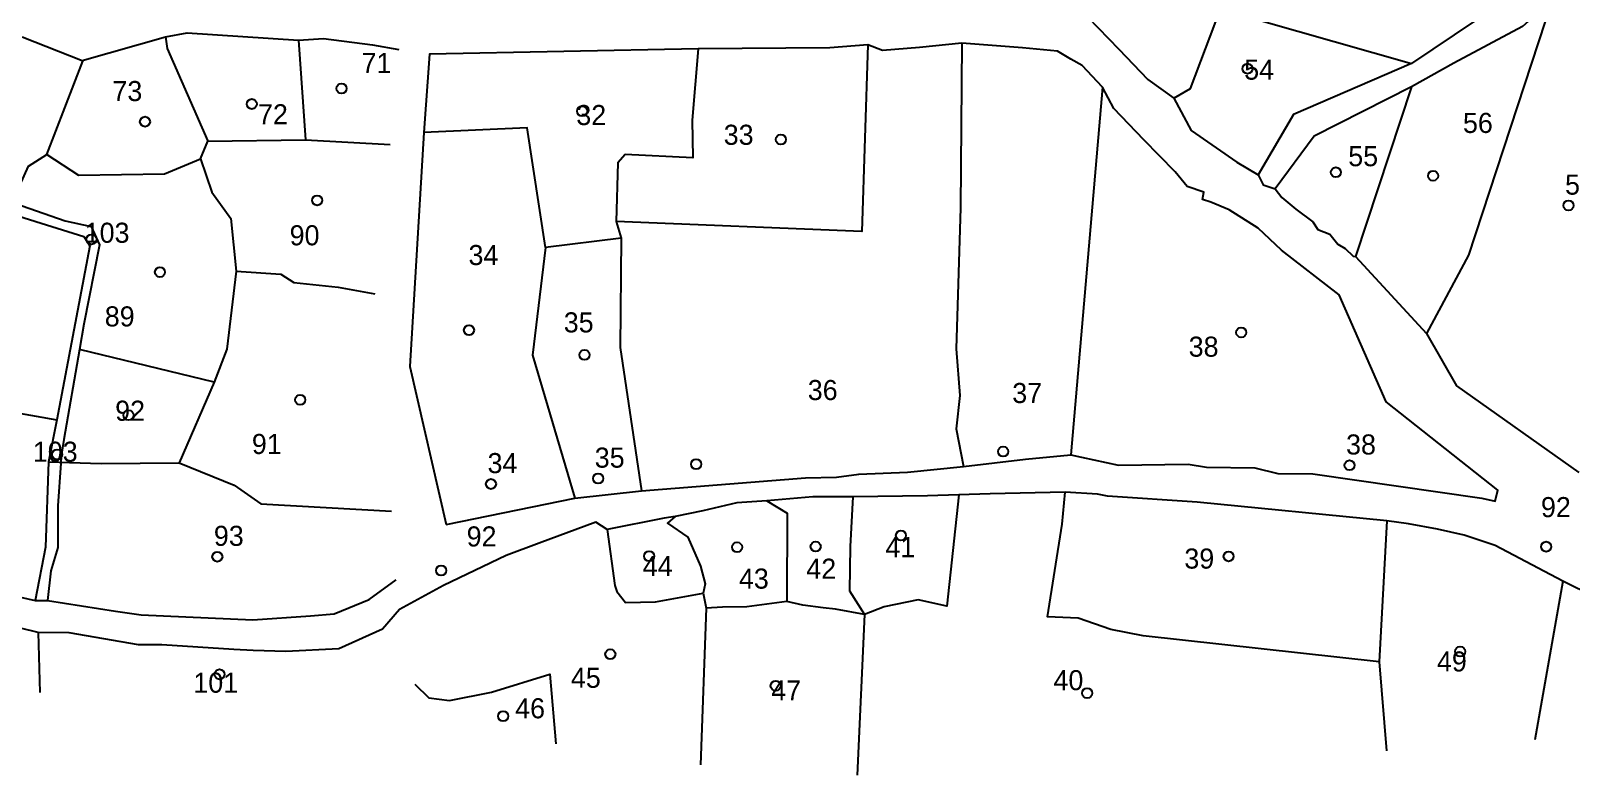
# Model space of a CAD drawing. Extents: x 176571 to 180224, y 250857 to 253450.
# Drawn here: x 178011.6 to 178318.4, y 251933.3 to 252081.6 of the extents above; entities that cross this region are included whole.
import ezdxf
from ezdxf.enums import TextEntityAlignment as Align

# ---------------------------------------------------------------- set-up
doc = ezdxf.new("R2010")
doc.units = 0
for name, color, linetype in [('1602', 240, 'Continuous'), ('1603', 240, 'Continuous'), ('A_POINTS', 252, 'Continuous')]:
    doc.layers.add(name, color=color, linetype=linetype)
doc.styles.add('HEBTXT', font='hebtxt.shx')

# ---------------------------------------------------------------- blocks, each defined once
blk = doc.blocks.new('1603')
at = {"layer": 'A_POINTS'}
blk.add_circle((0, 0), 0.25, dxfattribs=at)
at = {"style": 'HEBTXT'}
blk.add_attdef('PARCEL_NUM', text='', height=2, dxfattribs=at).set_placement((0, 1), align=Align.CENTER)
at = {"style": 'HEBTXT', "flags": 1}
blk.add_attdef('LOT_NUM', text='', height=2, dxfattribs=at).set_placement((0, -2.5), align=Align.CENTER)

msp = doc.modelspace()

# ---------------------------------------------------------------- linework, layer by layer
at = {"layer": '1602'}
for points in [[(178331.5, 252121.98), (178312.32, 252098.17), (178307.62, 252089.34), (178286.54, 252075.12), (178263.04, 252064.97), (178256.05, 252052.96)], [(178343.13, 252120.78), (178323.65, 252099.59), (178317.23, 252096.01), (178314.54, 252087.74), (178308.63, 252082.46), (178295.01, 252075.2), (178286.55, 252070.47), (178267.14, 252060.61), (178259.41, 252050.12)], [(178314.54, 252087.74), (178297.9, 252036.9), (178289.56, 252021.3)], [(178222.12, 252084.32), (178228.28, 252077.96), (178234.04, 252071.92), (178239.21, 252068.2), (178242.68, 252061.79), (178251.79, 252055.44), (178256.05, 252052.96), (178257, 252050.92), (178259.41, 252050.12), (178260.75, 252048.42), (178263.5, 252046.11), (178266.9, 252043.56), (178267.9, 252042.04), (178270.27, 252041.11), (178271.86, 252039.15), (178273.32, 252038.28), (178274.92, 252036.76), (178275.42, 252036.65), (178289.56, 252021.3), (178295.49, 252010.9), (178319.86, 251993.63)], [(178239.21, 252068.2), (178242.57, 252070.15), (178248.54, 252085.95), (178286.54, 252075.12)], [(177879.57, 252014.44), (177884.07, 252040.24), (177890.67, 252063.36), (177891.76, 252066.24), (177892.76, 252066.55), (177903.76, 252081.38), (177927.65, 252077.56), (177935.7, 252074.04), (177947.54, 252067.03), (177958.68, 252056.3), (177973.09, 252056.85), (178001.5, 252053.52), (178002.78, 252046.7), (178022.17, 252040.63), (178023.38, 252038.77), (178019.47, 252018.14), (178016.76, 252004.1), (178015.11, 251995.77), (178014.52, 251978.73), (178012.48, 251968.14)], [(178009.87, 252080.41), (178021.87, 252075.71), (178038.44, 252080.41), (178042.74, 252081.2), (178064.93, 252079.76), (178069.88, 252080.08), (178079.68, 252078.81), (178084.91, 252077.9)], [(178038.44, 252080.41), (178038.77, 252078.14), (178046.89, 252059.64)], [(178064.93, 252079.76), (178066.33, 252059.9)], [(178094.3, 251983.26), (178119.97, 251988.5), (178133.19, 251990), (178165.9, 251992.55), (178172.02, 251992.72), (178176.51, 251993.29), (178186.21, 251993.68), (178197.31, 251994.82), (178209.68, 251996.31), (178218.74, 251997.16), (178220.87, 251996.66), (178228.24, 251995.11), (178242.06, 251995.28), (178245.75, 251994.69), (178255.37, 251994.54), (178259.93, 251993.42), (178266.9, 251993.38), (178300.55, 251988.52), (178303.23, 251987.9), (178303.74, 251990.11), (178281.51, 252007.7), (178272.13, 252029.04), (178260.66, 252037.91), (178256.05, 252042.28), (178250.25, 252045.99), (178246.59, 252047.46), (178244.92, 252048.02), (178245.2, 252049.51), (178241.87, 252050.6), (178239.46, 252053.53), (178233.27, 252059.93), (178227.29, 252066.16), (178224.99, 252070.43), (178220.98, 252074.72), (178218.71, 252076), (178216.03, 252077.55), (178209.08, 252078.22), (178197.01, 252079.18), (178188.55, 252078.34), (178181.24, 252077.72), (178178.3, 252078.86), (178170.73, 252078.25), (178144.49, 252078.05), (178091, 252076.99), (178089.87, 252061.4), (178087.11, 252014.74), (178094.3, 251983.26)], [(178178.3, 252078.86), (178177.12, 252041.64), (178128.2, 252043.63), (178129.17, 252040.35), (178128.98, 252018.53), (178133.19, 251990)], [(178144.49, 252078.05), (178143.33, 252063.84), (178143.47, 252056.31), (178129.96, 252056.99), (178128.51, 252055.31), (178128.2, 252043.63)], [(178197.01, 252079.18), (178196.73, 252046.33), (178195.85, 252018.28), (178196.59, 252008.96), (178195.9, 252002.35), (178197.31, 251994.82)], [(178008.21, 252048.23), (178008.28, 252048.29), (178011.16, 252054.67), (178014.81, 252057.01), (178021.96, 252075.61)], [(178224.99, 252070.43), (178218.74, 251997.16)], [(178286.55, 252070.47), (178275.42, 252036.65)], [(178114.13, 252038.49), (178110.46, 252062.3), (178089.87, 252061.4)], [(178014.81, 252057.01), (178021.09, 252052.88), (178038.21, 252053.11), (178045.39, 252056.13), (178046.89, 252059.64), (178066.33, 252059.9), (178083.2, 252059)], [(178045.39, 252056.13), (178047.63, 252049.46), (178051.45, 252044.23), (178052.53, 252033.76), (178050.62, 252018.22), (178048.12, 252011.65), (178041.13, 251995.58)], [(178002.78, 252046.7), (178002.15, 252035.66), (178000.44, 252031.53), (177999.15, 252027.61), (177998.36, 252024.4), (177996.66, 252023.26), (177996.59, 252020.34), (177994.39, 252015.05), (177993.16, 252010.27), (177993.91, 252008.17), (178016.76, 252004.1)], [(178007.05, 252047.74), (178018.47, 252043.8), (178023.65, 252042.67), (178025.3, 252038.98), (178022.2, 252023.15), (178021.31, 252018.13), (178018.17, 252000.23), (178017.67, 251996.88), (178017.59, 251995.46), (178016.96, 251986.96), (178016.97, 251978.67), (178015.59, 251974.02), (178014.96, 251968.1), (178028.48, 251965.98), (178033.58, 251965.24), (178055.81, 251964.3), (178067.31, 251965.09), (178072.04, 251965.48), (178078.96, 251968.35), (178084.39, 251972.22)], [(178129.17, 252040.35), (178114.13, 252038.49), (178111.51, 252017), (178119.97, 251988.5)], [(178052.53, 252033.76), (178061.4, 252033.13), (178064.01, 252031.47), (178072.84, 252030.58), (178080.1, 252029.23)], [(178048.12, 252011.65), (178021.31, 252018.13)], [(177884.14, 252005.68), (177899.59, 251997.86), (177905.32, 251991.03), (177938.38, 251981.41), (177943.83, 251977.38), (177948.57, 251978.18), (177973.94, 251971.18), (177988.95, 251973.41), (178012.48, 251968.14), (178014.96, 251968.1)], [(178085, 251966.35), (178081.67, 251962.4), (178072.96, 251958.51), (178062.39, 251957.94), (178055.87, 251958.14), (178052.02, 251958.38), (178037.72, 251959.29), (178033.04, 251959.29), (178019.28, 251961.67), (178013.1, 251961.73), (177999.5, 251965.09), (177991.19, 251966.88), (177988.81, 251967.83), (177975.64, 251965.61), (177959.93, 251969.28), (177947.64, 251971.86), (177936.1, 251975.65), (177917.49, 251980.99), (177902.54, 251985.51), (177880.67, 251999.69), (177880.67, 251999.69)], [(178015.11, 251995.77), (178025.61, 251995.43), (178041.13, 251995.58), (178052.11, 251991.11), (178057.39, 251987.41), (178083.46, 251985.93)], [(178335.72, 251962.52), (178316.71, 251971.96), (178303.22, 251979.07), (178297.05, 251981.16), (178291.73, 251982.34), (178285.94, 251983.43), (178281.61, 251983.97), (178243.9, 251987.71), (178226.04, 251988.89), (178224.03, 251989.3), (178217.61, 251989.71), (178202.64, 251989.35), (178196.39, 251989.15), (178190.15, 251989.01), (178175.31, 251988.77), (178167.36, 251988.75), (178158.21, 251987.96), (178152.21, 251987.56), (178145.45, 251985.98), (178139.9, 251984.87), (178137.74, 251984.55), (178126.39, 251982.26), (178124.15, 251983.7), (178112.87, 251979.54), (178106.24, 251977.12), (178093.76, 251971.08), (178085, 251966.35)], [(178175.31, 251988.77), (178174.74, 251978.89), (178174.61, 251970.07), (178177.6, 251965.33)], [(178196.39, 251989.15), (178194.03, 251967.02), (178188.3, 251968.27), (178181.57, 251966.84), (178177.6, 251965.33), (178176.18, 251933.31)], [(178280.12, 251955.92), (178233.15, 251961.08), (178226.66, 251962.35), (178220.18, 251964.61), (178214.1, 251964.85), (178217.02, 251983.36), (178217.61, 251989.71)], [(178158.21, 251987.96), (178162.25, 251985.55), (178162.19, 251967.95)], [(178126.39, 251982.26), (178127.9, 251971.11), (178128.33, 251969.92), (178130.01, 251967.73), (178136.03, 251967.85), (178145.52, 251969.58)], [(178139.9, 251984.87), (178138.43, 251983.54), (178142.43, 251980.75), (178145, 251974.94), (178145.93, 251971.47), (178145.52, 251969.58), (178146.09, 251966.57), (178144.99, 251935.41)], [(178281.61, 251983.97), (178280.12, 251955.92), (178281.55, 251938.14)], [(178316.71, 251971.96), (178311.14, 251940.35)], [(178177.6, 251965.33), (178171.83, 251966.39), (178169.37, 251966.69), (178165.33, 251967.19), (178162.19, 251967.95), (178154.21, 251966.87), (178149.36, 251966.79), (178146.09, 251966.57)], [(178013.1, 251961.73), (178013.44, 251949.8)], [(178088.05, 251951.45), (178090.86, 251948.75), (178094.96, 251948.22), (178103.34, 251949.88), (178114.98, 251953.43), (178116.15, 251939.55)]]:
    msp.add_lwpolyline(points, dxfattribs=at)

# ---------------------------------------------------------------- block references
at = {"layer": '1603'}
ref = msp.add_blockref('1603', (178073.5, 252070.14), dxfattribs=dict(at, xscale=4, yscale=4, zscale=4))
ref.add_attrib('PARCEL_NUM', '71', (178077.47, 252073.22), dxfattribs={"layer": '0', "height": 4, "style": 'HEBTXT'})
ref = msp.add_blockref('1603', (178253.89, 252074.09), dxfattribs=dict(at, xscale=4, yscale=4, zscale=4))
ref.add_attrib('PARCEL_NUM', '54', (178253.24, 252071.9), dxfattribs={"layer": '0', "height": 4, "style": 'HEBTXT'})
ref = msp.add_blockref('1603', (178034.35, 252063.53), dxfattribs=dict(at, xscale=4, yscale=4, zscale=4))
ref.add_attrib('PARCEL_NUM', '73', (178027.86, 252067.63), dxfattribs={"layer": '0', "height": 4, "style": 'HEBTXT'})
ref = msp.add_blockref('1603', (178055.6, 252067.05), dxfattribs=dict(at, xscale=4, yscale=4, zscale=4))
ref.add_attrib('PARCEL_NUM', '72', (178056.85, 252063), dxfattribs={"layer": '0', "height": 4, "style": 'HEBTXT'})
ref = msp.add_blockref('1603', (178121.4, 252065.62), dxfattribs=dict(at, xscale=4, yscale=4, zscale=4))
ref.add_attrib('PARCEL_NUM', '32', (178120.24, 252062.85), dxfattribs={"layer": '0', "height": 4, "style": 'HEBTXT'})
ref = msp.add_blockref('1603', (178290.85, 252052.75), dxfattribs=dict(at, xscale=4, yscale=4, zscale=4))
ref.add_attrib('PARCEL_NUM', '56', (178296.8, 252061.28), dxfattribs={"layer": '0', "height": 4, "style": 'HEBTXT'})
ref = msp.add_blockref('1603', (178160.98, 252059.98), dxfattribs=dict(at, xscale=4, yscale=4, zscale=4))
ref.add_attrib('PARCEL_NUM', '33', (178149.59, 252058.92), dxfattribs={"layer": '0', "height": 4, "style": 'HEBTXT'})
ref = msp.add_blockref('1603', (178271.5, 252053.44), dxfattribs=dict(at, xscale=4, yscale=4, zscale=4))
ref.add_attrib('PARCEL_NUM', '55', (178273.96, 252054.65), dxfattribs={"layer": '0', "height": 4, "style": 'HEBTXT'})
ref = msp.add_blockref('1603', (178317.82, 252046.84), dxfattribs=dict(at, xscale=4, yscale=4, zscale=4))
ref.add_attrib('PARCEL_NUM', '57', (178317.13, 252048.99), dxfattribs={"layer": '0', "height": 4, "style": 'HEBTXT'})
ref = msp.add_blockref('1603', (178068.63, 252047.85), dxfattribs=dict(at, xscale=4, yscale=4, zscale=4))
ref.add_attrib('PARCEL_NUM', '90', (178063.15, 252038.89), dxfattribs={"layer": '0', "height": 4, "style": 'HEBTXT'})
ref = msp.add_blockref('1603', (178023.7, 252040.08), dxfattribs=dict(at, xscale=4, yscale=4, zscale=4))
ref.add_attrib('PARCEL_NUM', '103', (178022.34, 252039.4), dxfattribs={"layer": '0', "height": 4, "style": 'HEBTXT'})
ref = msp.add_blockref('1603', (178098.87, 252021.98), dxfattribs=dict(at, xscale=4, yscale=4, zscale=4))
ref.add_attrib('PARCEL_NUM', '34', (178098.77, 252034.96), dxfattribs={"layer": '0', "height": 4, "style": 'HEBTXT'})
ref = msp.add_blockref('1603', (178037.33, 252033.56), dxfattribs=dict(at, xscale=4, yscale=4, zscale=4))
ref.add_attrib('PARCEL_NUM', '89', (178026.34, 252022.73), dxfattribs={"layer": '0', "height": 4, "style": 'HEBTXT'})
ref = msp.add_blockref('1603', (178121.87, 252017.05), dxfattribs=dict(at, xscale=4, yscale=4, zscale=4))
ref.add_attrib('PARCEL_NUM', '35', (178117.74, 252021.54), dxfattribs={"layer": '0', "height": 4, "style": 'HEBTXT'})
ref = msp.add_blockref('1603', (178252.65, 252021.54), dxfattribs=dict(at, xscale=4, yscale=4, zscale=4))
ref.add_attrib('PARCEL_NUM', '38', (178242.18, 252016.7), dxfattribs={"layer": '0', "height": 4, "style": 'HEBTXT'})
ref = msp.add_blockref('1603', (178144.1, 251995.29), dxfattribs=dict(at, xscale=4, yscale=4, zscale=4))
ref.add_attrib('PARCEL_NUM', '36', (178166.33, 252008.06), dxfattribs={"layer": '0', "height": 4, "style": 'HEBTXT'})
ref = msp.add_blockref('1603', (178205.25, 251997.8), dxfattribs=dict(at, xscale=4, yscale=4, zscale=4))
ref.add_attrib('PARCEL_NUM', '37', (178207.05, 252007.47), dxfattribs={"layer": '0', "height": 4, "style": 'HEBTXT'})
ref = msp.add_blockref('1603', (178031.06, 252005.03), dxfattribs=dict(at, xscale=4, yscale=4, zscale=4))
ref.add_attrib('PARCEL_NUM', '92', (178028.41, 252003.94), dxfattribs={"layer": '0', "height": 4, "style": 'HEBTXT'})
ref = msp.add_blockref('1603', (178065.26, 252008.11), dxfattribs=dict(at, xscale=4, yscale=4, zscale=4))
ref.add_attrib('PARCEL_NUM', '91', (178055.63, 251997.31), dxfattribs={"layer": '0', "height": 4, "style": 'HEBTXT'})
ref = msp.add_blockref('1603', (178274.22, 251995.06), dxfattribs=dict(at, xscale=4, yscale=4, zscale=4))
ref.add_attrib('PARCEL_NUM', '38', (178273.52, 251997.21), dxfattribs={"layer": '0', "height": 4, "style": 'HEBTXT'})
ref = msp.add_blockref('1603', (178016.84, 251997.21), dxfattribs=dict(at, xscale=4, yscale=4, zscale=4))
ref.add_attrib('PARCEL_NUM', '103', (178012.01, 251995.77), dxfattribs={"layer": '0', "height": 4, "style": 'HEBTXT'})
ref = msp.add_blockref('1603', (178103.25, 251991.34), dxfattribs=dict(at, xscale=4, yscale=4, zscale=4))
ref.add_attrib('PARCEL_NUM', '34', (178102.56, 251993.5), dxfattribs={"layer": '0', "height": 4, "style": 'HEBTXT'})
ref = msp.add_blockref('1603', (178124.6, 251992.43), dxfattribs=dict(at, xscale=4, yscale=4, zscale=4))
ref.add_attrib('PARCEL_NUM', '35', (178123.91, 251994.59), dxfattribs={"layer": '0', "height": 4, "style": 'HEBTXT'})
ref = msp.add_blockref('1603', (178313.37, 251978.85), dxfattribs=dict(at, xscale=4, yscale=4, zscale=4))
ref.add_attrib('PARCEL_NUM', '92', (178312.33, 251984.73), dxfattribs={"layer": '0', "height": 4, "style": 'HEBTXT'})
ref = msp.add_blockref('1603', (178048.75, 251976.85), dxfattribs=dict(at, xscale=4, yscale=4, zscale=4))
ref.add_attrib('PARCEL_NUM', '93', (178048.06, 251979.01), dxfattribs={"layer": '0', "height": 4, "style": 'HEBTXT'})
ref = msp.add_blockref('1603', (178093.33, 251974.1), dxfattribs=dict(at, xscale=4, yscale=4, zscale=4))
ref.add_attrib('PARCEL_NUM', '92', (178098.4, 251978.89), dxfattribs={"layer": '0', "height": 4, "style": 'HEBTXT'})
ref = msp.add_blockref('1603', (178184.89, 251981.08), dxfattribs=dict(at, xscale=4, yscale=4, zscale=4))
ref.add_attrib('PARCEL_NUM', '41', (178181.79, 251976.75), dxfattribs={"layer": '0', "height": 4, "style": 'HEBTXT'})
ref = msp.add_blockref('1603', (178152.25, 251978.74), dxfattribs=dict(at, xscale=4, yscale=4, zscale=4))
ref.add_attrib('PARCEL_NUM', '43', (178152.62, 251970.49), dxfattribs={"layer": '0', "height": 4, "style": 'HEBTXT'})
ref = msp.add_blockref('1603', (178167.9, 251978.86), dxfattribs=dict(at, xscale=4, yscale=4, zscale=4))
ref.add_attrib('PARCEL_NUM', '42', (178166.04, 251972.46), dxfattribs={"layer": '0', "height": 4, "style": 'HEBTXT'})
ref = msp.add_blockref('1603', (178134.74, 251976.96), dxfattribs=dict(at, xscale=4, yscale=4, zscale=4))
ref.add_attrib('PARCEL_NUM', '44', (178133.47, 251972.99), dxfattribs={"layer": '0', "height": 4, "style": 'HEBTXT'})
ref = msp.add_blockref('1603', (178250.14, 251976.92), dxfattribs=dict(at, xscale=4, yscale=4, zscale=4))
ref.add_attrib('PARCEL_NUM', '39', (178241.32, 251974.48), dxfattribs={"layer": '0', "height": 4, "style": 'HEBTXT'})
ref = msp.add_blockref('1603', (178127.01, 251957.41), dxfattribs=dict(at, xscale=4, yscale=4, zscale=4))
ref.add_attrib('PARCEL_NUM', '45', (178119.16, 251950.73), dxfattribs={"layer": '0', "height": 4, "style": 'HEBTXT'})
ref = msp.add_blockref('1603', (178296.25, 251957.94), dxfattribs=dict(at, xscale=4, yscale=4, zscale=4))
ref.add_attrib('PARCEL_NUM', '49', (178291.62, 251953.98), dxfattribs={"layer": '0', "height": 4, "style": 'HEBTXT'})
ref = msp.add_blockref('1603', (178049.2, 251953.41), dxfattribs=dict(at, xscale=4, yscale=4, zscale=4))
ref.add_attrib('PARCEL_NUM', '101', (178043.98, 251949.75), dxfattribs={"layer": '0', "height": 4, "style": 'HEBTXT'})
ref = msp.add_blockref('1603', (178159.94, 251951.14), dxfattribs=dict(at, xscale=4, yscale=4, zscale=4))
ref.add_attrib('PARCEL_NUM', '47', (178159.06, 251948.22), dxfattribs={"layer": '0', "height": 4, "style": 'HEBTXT'})
ref = msp.add_blockref('1603', (178221.97, 251949.68), dxfattribs=dict(at, xscale=4, yscale=4, zscale=4))
ref.add_attrib('PARCEL_NUM', '40', (178215.26, 251950.25), dxfattribs={"layer": '0', "height": 4, "style": 'HEBTXT'})
ref = msp.add_blockref('1603', (178105.68, 251945.07), dxfattribs=dict(at, xscale=4, yscale=4, zscale=4))
ref.add_attrib('PARCEL_NUM', '46', (178108.06, 251944.65), dxfattribs={"layer": '0', "height": 4, "style": 'HEBTXT'})

doc.saveas('drawing.dxf')
